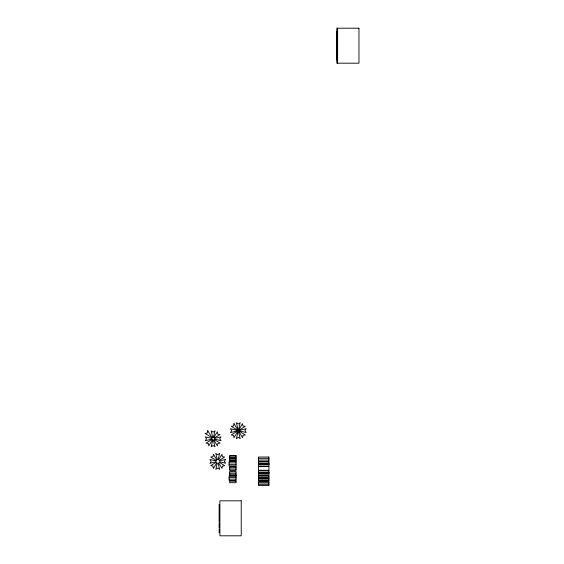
<?xml version="1.0" encoding="UTF-8"?>
<svg xmlns="http://www.w3.org/2000/svg" width="564" height="564" viewBox="0 0 564 564"><rect width="100%" height="100%" fill="white"/><g stroke="black" fill="none" stroke-linecap="round" stroke-linejoin="round"><path stroke-width="0.85" d="M211.627 438.39C213.77 445.003 216.696 433.631 211.627 438.39L205.24 436.896L206.572 438.813L205.24 440.724L211.641 439.194M212.734 440.251L211.169 446.801L213.086 445.468L214.997 446.801L213.432 440.251M213.446 437.283L214.99 430.818L213.079 432.151L211.162 430.818L212.713 437.297M213.848 437.438L217.316 431.784L217.725 434.083L220.023 434.499L214.391 437.953M212.311 440.068L208.779 445.814L208.363 443.523L206.071 443.107L211.81 439.582M238.262 430.593L242.499 423.656L242.915 425.954L245.213 426.363L238.262 430.635L236.358 438.665L238.269 437.333L240.186 438.665L236.351 422.69L238.262 424.022L240.179 422.69L238.368 430.656M238.241 430.727L233.968 437.685L233.552 435.387L231.254 434.978L238.361 430.572M238.205 430.621L246.214 428.703L244.882 430.621L246.214 432.532L230.429 428.76L231.762 430.677L230.429 432.595L238.438 430.677M214.574 438.376L221.025 436.832L219.692 438.75L221.025 440.667L214.588 439.123M229.654 455.931L236.048 455.931M229.654 457.587L236.048 457.587M229.654 458.356L236.048 458.356M258.439 458.335L268.922 458.335M229.654 459.181L236.048 459.181M258.439 460.069L268.922 460.069M229.654 460.781L236.048 460.781M229.097 462.889L236.048 462.889M258.439 463.502L268.922 463.502M258.439 463.77L268.922 463.77M258.439 464.306L268.922 464.306M258.439 464.567L268.922 464.567M229.097 464.651L236.048 464.651M229.703 467.746L236.048 467.746M229.703 469.185L236.048 469.185M258.439 472.301L268.922 472.301M258.439 472.569L268.922 472.569M229.689 473.048L236.048 473.048M258.439 473.104L268.922 473.104M258.439 473.365L268.922 473.365M229.689 474.218L236.048 474.218M236.048 475.734L229.689 475.79L229.689 471.504L236.048 471.504L236.048 475.79M258.439 475.938L268.922 475.938M229.132 477.377L236.048 477.377M258.439 477.574L268.922 477.574M258.439 478.328L268.922 478.328M229.132 479.139L236.048 479.139M258.439 479.146L268.922 479.146M258.439 480.718L268.922 480.718M258.439 482.904L268.922 482.904M258.439 484.314L268.922 484.314M214.383 439.589L220.101 443.1L217.803 443.508L217.394 445.807L213.883 440.089M337.632 28.2L337.632 63.189M336.842 31.471L336.842 35.793M336.842 36.441L336.842 40.516M336.842 41.066L336.842 44.697M336.842 45.24L336.842 49.322M336.842 50.266L336.842 55.279M336.842 56.273L336.842 60.017M219.114 504.357L219.114 508.672M219.114 509.32L219.114 513.402M219.114 513.945L219.114 517.576M219.114 518.119L219.114 522.201M219.114 523.145L219.114 528.165M219.114 529.159L219.114 532.895M216.068 460.901L209.878 459.47L211.211 461.387L209.878 463.305L216.047 461.824L216.231 462.29L210.703 465.681L213.002 466.097L213.411 468.395L216.795 462.889L217.295 463.129L215.8 469.375L217.718 468.042L219.636 469.375L218.148 463.157L218.691 462.952L222.026 468.381L222.442 466.09L224.74 465.674L219.318 462.346L219.53 461.775L225.663 463.241L224.331 461.324L225.663 459.413L219.495 460.887L219.248 460.393L224.655 457.073L222.364 456.657L221.948 454.365L218.599 459.822L218.127 459.66L219.629 453.4L217.711 454.732L215.793 453.4L217.302 459.695L216.844 459.9L213.432 454.337L213.023 456.636L210.724 457.051L216.273 460.457L216.068 460.901M207.756 430.713L207.34 433.011L205.042 433.42L212.015 437.699L207.756 430.713M233.989 423.634L233.574 425.926L231.275 426.342L245.291 434.964L242.992 435.38L242.583 437.678L233.989 423.634M358.958 28.2L336.8 28.2L336.8 63.189L358.958 63.189L358.958 28.2M236.048 455.811L229.654 455.811L229.654 460.901L236.048 460.901L236.048 455.811M268.922 457.03L258.439 457.03L258.439 461.352L268.922 461.352L268.922 457.03M236.048 461.571L229.097 461.571L229.097 465.956L236.048 465.956L236.048 461.571M268.922 461.994L258.439 461.994L258.439 466.075L268.922 466.075L268.922 461.994M268.922 466.625L258.439 466.625L258.439 470.249L268.922 470.249L268.922 466.625M236.048 466.661L229.703 466.661L229.703 470.461L236.048 470.461L236.048 466.661M268.922 470.799L258.439 470.799L258.439 474.881L268.922 474.881L268.922 470.799M268.922 475.819L258.439 475.819L258.439 480.838L268.922 480.838L268.922 475.819M236.048 476.058L229.132 476.058L229.132 480.443L236.048 480.443L236.048 476.058M236.048 481.155L229.661 481.155L229.661 482.699L236.048 482.699L236.048 481.155M268.922 481.832L258.439 481.832L258.439 485.576L268.922 485.576L268.922 481.832M241.23 500.811L219.911 500.811L219.911 535.8L241.23 535.8L241.23 500.811"/></g></svg>
